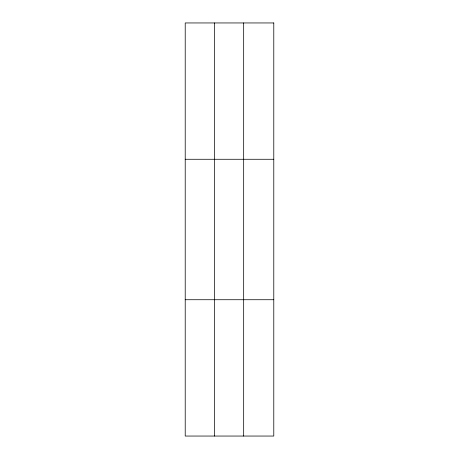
<?xml version="1.0" encoding="UTF-8"?>
<svg xmlns="http://www.w3.org/2000/svg" width="459" height="459" viewBox="0 0 459 459"><rect width="100%" height="100%" fill="white"/><g stroke="black" fill="none" stroke-linecap="round" stroke-linejoin="round"><path stroke-width="0.69" d="M214.445 22.95L214.445 436.05M243.672 22.95L243.672 436.05M185.218 159.273L273.782 159.273M185.218 299.727L273.782 299.727M273.782 22.95L185.218 22.95L185.218 436.05L273.782 436.05L273.782 22.95"/></g></svg>
